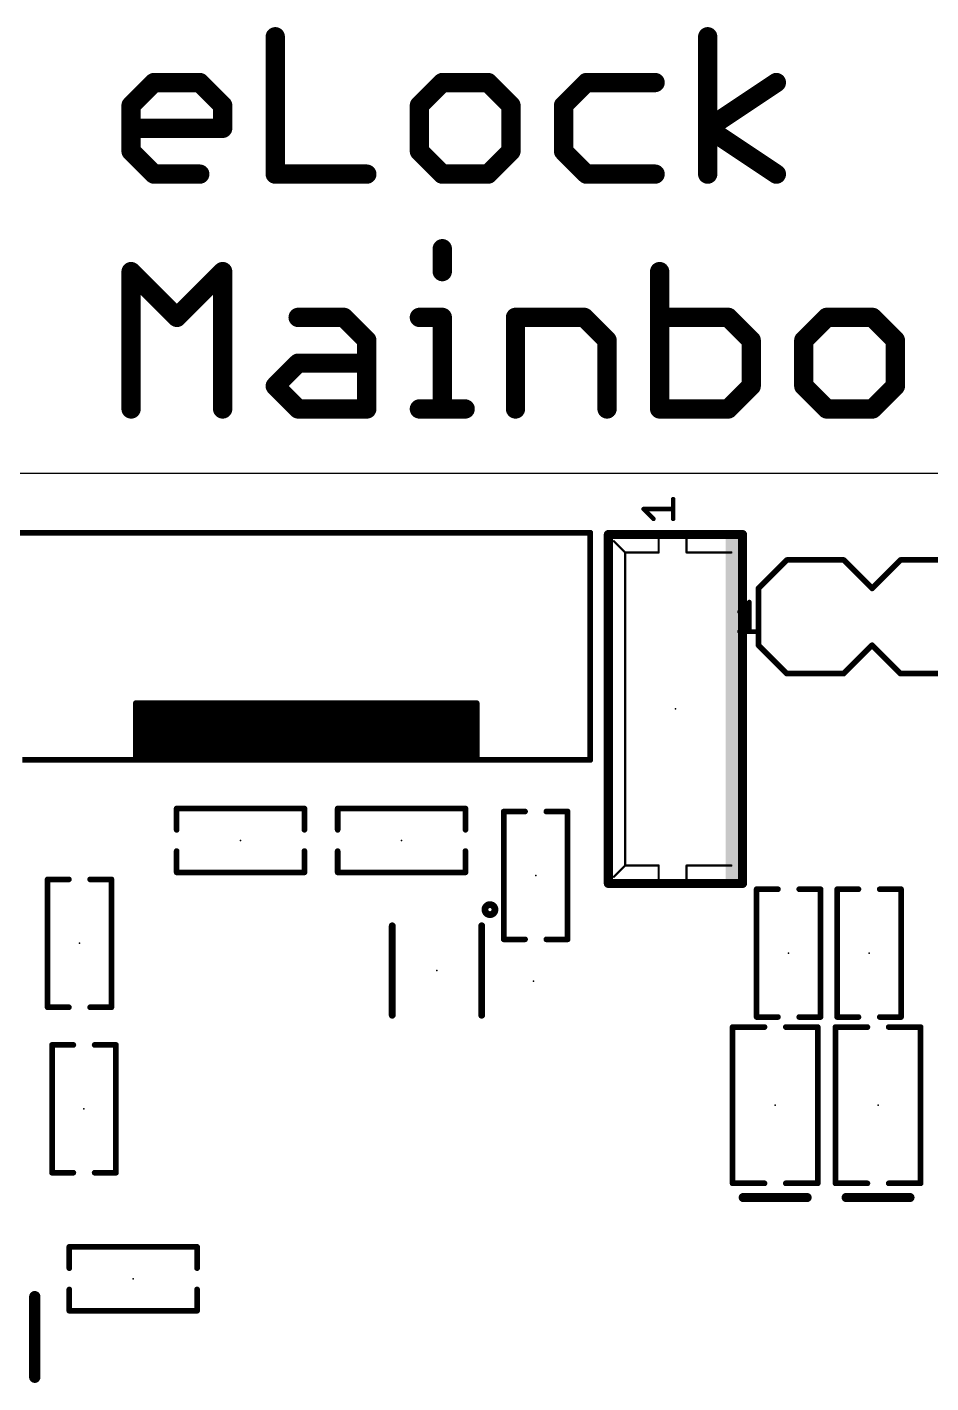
# Model space of a CAD drawing. Extents: x -49 to 146, y -19 to 112.
# Drawn here: x 102.23 to 122.43, y 81.57 to 111.88 of the extents above; entities that cross this region are included whole.
import ezdxf

# ---------------------------------------------------------------- set-up
doc = ezdxf.new("R2010")
doc.units = 0
for name, color, linetype in [('20', 7, 'CONTINUOUS'), ('21', 253, 'CONTINUOUS'), ('23', 7, 'CONTINUOUS')]:
    doc.layers.add(name, color=color, linetype=linetype)

# ---------------------------------------------------------------- blocks, each defined once
blk = doc.blocks.new('RECT')
blk.add_solid([(-0.5, -0.5), (0.5, -0.5), (-0.5, 0.5), (0.5, 0.5)])

msp = doc.modelspace()

# ---------------------------------------------------------------- linework, layer by layer
at = {"layer": '20'}
msp.add_line((146.05, 101.9), (0, 101.9), dxfattribs=at)
at = {"layer": '21'}
for points, const_width in [([(107.7759, 111.6673), (107.7759, 108.5965)], 0.4318), ([(117.4441, 108.5965), (117.4441, 111.6673)], 0.4318), ([(104.5531, 110.1319), (105.0649, 110.6437)], 0.4318), ([(105.0649, 110.6437), (106.0885, 110.6437)], 0.4318), ([(106.0885, 110.6437), (106.6003, 110.1319)], 0.4318), ([(111.5104, 110.6437), (110.9986, 110.1319)], 0.4318), ([(112.534, 110.6437), (111.5104, 110.6437)], 0.4318), ([(113.0458, 110.1319), (112.534, 110.6437)], 0.4318), ([(114.7332, 110.6437), (114.2214, 110.1319)], 0.4318), ([(116.2686, 110.6437), (114.7332, 110.6437)], 0.4318), ([(117.4441, 109.6201), (118.9795, 110.6437)], 0.4318), ([(104.5531, 109.1083), (104.5531, 110.1319)], 0.4318), ([(106.6003, 110.1319), (106.6003, 109.6201)], 0.4318), ([(110.9986, 110.1319), (110.9986, 109.1083)], 0.4318), ([(113.0458, 109.1083), (113.0458, 110.1319)], 0.4318), ([(114.2214, 110.1319), (114.2214, 109.1083)], 0.4318), ([(106.6003, 109.6201), (104.5531, 109.6201)], 0.4318), ([(118.9795, 108.5965), (117.4441, 109.6201)], 0.4318), ([(105.0649, 108.5965), (104.5531, 109.1083)], 0.4318), ([(110.9986, 109.1083), (111.5104, 108.5965)], 0.4318), ([(112.534, 108.5965), (113.0458, 109.1083)], 0.4318), ([(114.2214, 109.1083), (114.7332, 108.5965)], 0.4318), ([(106.0885, 108.5965), (105.0649, 108.5965)], 0.4318), ([(107.7759, 108.5965), (109.8231, 108.5965)], 0.4318), ([(111.5104, 108.5965), (112.534, 108.5965)], 0.4318), ([(114.7332, 108.5965), (116.2686, 108.5965)], 0.4318), ([(111.5104, 106.9291), (111.5104, 106.4173)], 0.4318), ([(104.5531, 103.3465), (104.5531, 106.4173)], 0.4318), ([(104.5531, 106.4173), (105.5767, 105.3937)], 0.4318), ([(105.5767, 105.3937), (106.6003, 106.4173)], 0.4318), ([(106.6003, 106.4173), (106.6003, 103.3465)], 0.4318), ([(116.3699, 106.4173), (116.3699, 103.3465)], 0.4318), ([(108.2877, 105.3937), (109.3113, 105.3937)], 0.4318), ([(109.3113, 105.3937), (109.8231, 104.8819)], 0.4318), ([(110.9986, 105.3937), (111.5104, 105.3937)], 0.4318), ([(111.5104, 105.3937), (111.5104, 103.3465)], 0.4318), ([(113.1471, 103.3465), (113.1471, 105.3937)], 0.4318), ([(113.1471, 105.3937), (114.6825, 105.3937)], 0.4318), ([(114.6825, 105.3937), (115.1943, 104.8819)], 0.4318), ([(117.9053, 105.3937), (116.3699, 105.3937)], 0.4318), ([(118.4171, 104.8819), (117.9053, 105.3937)], 0.4318), ([(120.1044, 105.3937), (119.5926, 104.8819)], 0.4318), ([(121.128, 105.3937), (120.1044, 105.3937)], 0.4318), ([(121.6398, 104.8819), (121.128, 105.3937)], 0.4318), ([(109.8231, 104.8819), (109.8231, 103.3465)], 0.4318), ([(115.1943, 104.8819), (115.1943, 103.3465)], 0.4318), ([(118.4171, 103.8583), (118.4171, 104.8819)], 0.4318), ([(119.5926, 104.8819), (119.5926, 103.8583)], 0.4318), ([(121.6398, 103.8583), (121.6398, 104.8819)], 0.4318), ([(107.7759, 103.8583), (108.2877, 104.3701)], 0.4318), ([(108.2877, 104.3701), (109.8231, 104.3701)], 0.4318), ([(108.2877, 103.3465), (107.7759, 103.8583)], 0.4318), ([(117.9053, 103.3465), (118.4171, 103.8583)], 0.4318), ([(119.5926, 103.8583), (120.1044, 103.3465)], 0.4318), ([(121.128, 103.3465), (121.6398, 103.8583)], 0.4318), ([(109.8231, 103.3465), (108.2877, 103.3465)], 0.4318), ([(110.9986, 103.3465), (112.0222, 103.3465)], 0.4318), ([(116.3699, 103.3465), (117.9053, 103.3465)], 0.4318), ([(120.1044, 103.3465), (121.128, 103.3465)], 0.4318), ([(116.672, 100.8896), (116.672, 101.3302)], 0.1016), ([(116.2314, 100.8896), (116.011, 101.1099)], 0.1016), ([(116.011, 101.1099), (116.672, 101.1099)], 0.1016), ([(114.82, 100.58), (94.5, 100.58)], 0.127), ([(114.82, 95.5), (114.82, 100.58)], 0.127), ([(118.2228, 100.5388), (115.2228, 100.5388)], 0.2032), ([(115.2228, 100.5388), (115.2228, 92.7388)], 0.2032), ([(118.2228, 92.7388), (118.2228, 100.5388)], 0.2032), ([(115.5978, 100.1388), (115.3478, 100.3888)], 0.0508), ([(116.3478, 100.1388), (116.3478, 100.5138)], 0.0508), ([(116.9728, 100.1388), (116.9728, 100.5138)], 0.0508), ([(115.5978, 93.1388), (115.5978, 100.1388)], 0.0508), ([(115.5978, 100.1388), (116.3478, 100.1388)], 0.0508), ([(116.9728, 100.1388), (117.9728, 100.1388)], 0.0508), ([(119.215, 99.97), (118.58, 99.335)], 0.127), ([(119.215, 99.97), (120.485, 99.97)], 0.127), ([(120.485, 99.97), (121.12, 99.335)], 0.127), ([(121.12, 99.335), (121.755, 99.97)], 0.127), ([(121.755, 99.97), (123.025, 99.97)], 0.127), ([(118.58, 99.335), (118.58, 98.065)], 0.127), ([(118.1546, 98.8104), (118.3749, 99.0308)], 0.1016), ([(118.3749, 99.0308), (118.3749, 98.3698)], 0.1016), ([(118.1546, 98.3698), (118.5952, 98.3698)], 0.1016), ([(118.58, 98.065), (119.215, 97.43)], 0.127), ([(121.12, 98.065), (120.485, 97.43)], 0.127), ([(121.755, 97.43), (121.12, 98.065)], 0.127), ([(120.485, 97.43), (119.215, 97.43)], 0.127), ([(123.025, 97.43), (121.755, 97.43)], 0.127), ([(104.66, 95.5), (104.66, 96.77)], 0.127), ([(104.66, 96.77), (112.28, 96.77)], 0.127), ([(104.66, 95.5), (104.66, 96.77)], 0.127), ([(104.66, 96.77), (112.28, 96.77)], 0.127), ([(104.66, 96.643), (112.28, 96.643)], 0.127), ([(112.28, 96.77), (112.28, 95.5)], 0.127), ([(112.28, 96.77), (112.28, 95.5)], 0.127), ([(104.66, 96.516), (112.28, 96.516)], 0.127), ([(104.66, 96.389), (112.28, 96.389)], 0.127), ([(104.66, 96.262), (112.28, 96.262)], 0.127), ([(104.66, 96.135), (112.28, 96.135)], 0.127), ([(104.66, 96.008), (112.28, 96.008)], 0.127), ([(104.66, 95.881), (112.28, 95.881)], 0.127), ([(104.66, 95.754), (112.28, 95.754)], 0.127), ([(102.12, 95.5), (104.66, 95.5)], 0.127), ([(104.66, 95.627), (112.28, 95.627)], 0.127), ([(112.28, 95.5), (104.66, 95.5)], 0.127), ([(104.66, 95.5), (112.28, 95.5)], 0.127), ([(104.66, 95.5), (112.28, 95.5)], 0.127), ([(112.28, 95.5), (114.82, 95.5)], 0.127), ([(105.5712, 93.9381), (105.5712, 94.4144)], 0.127), ([(105.5712, 94.4144), (108.4288, 94.4144)], 0.127), ([(108.4288, 94.4144), (108.4288, 93.9381)], 0.127), ([(112.0288, 94.4144), (109.1712, 94.4144)], 0.127), ([(109.1712, 94.4144), (109.1712, 93.9381)], 0.127), ([(112.0288, 93.9381), (112.0288, 94.4144)], 0.127), ([(113.3607, 94.3462), (112.8844, 94.3462)], 0.127), ([(112.8844, 94.3462), (112.8844, 91.4886)], 0.127), ([(113.8369, 94.3462), (114.3132, 94.3462)], 0.127), ([(114.3132, 94.3462), (114.3132, 91.4886)], 0.127), ([(105.5712, 93.4619), (105.5712, 92.9856)], 0.127), ([(108.4288, 92.9856), (108.4288, 93.4619)], 0.127), ([(109.1712, 92.9856), (109.1712, 93.4619)], 0.127), ([(112.0288, 93.4619), (112.0288, 92.9856)], 0.127), ([(115.5978, 93.1388), (115.3478, 92.8888)], 0.0508), ([(116.3478, 93.1388), (115.5978, 93.1388)], 0.0508), ([(116.3478, 92.7638), (116.3478, 93.1388)], 0.0508), ([(116.9728, 92.7638), (116.9728, 93.1388)], 0.0508), ([(116.9728, 93.1388), (117.9728, 93.1388)], 0.0508), ([(103.1619, 92.8288), (102.6856, 92.8288)], 0.127), ([(102.6856, 92.8288), (102.6856, 89.9712)], 0.127), ([(103.6381, 92.8288), (104.1144, 92.8288)], 0.127), ([(104.1144, 92.8288), (104.1144, 89.9712)], 0.127), ([(105.5712, 92.9856), (108.4288, 92.9856)], 0.127), ([(112.0288, 92.9856), (109.1712, 92.9856)], 0.127), ([(115.2228, 92.7388), (118.2228, 92.7388)], 0.2032), ([(118.5382, 89.752), (118.5382, 92.6096)], 0.127), ([(118.5382, 92.6096), (119.0145, 92.6096)], 0.127), ([(119.967, 92.6096), (119.4907, 92.6096)], 0.127), ([(119.967, 89.752), (119.967, 92.6096)], 0.127), ([(120.3382, 89.752), (120.3382, 92.6096)], 0.127), ([(120.3382, 92.6096), (120.8145, 92.6096)], 0.127), ([(121.767, 92.6096), (121.2907, 92.6096)], 0.127), ([(121.767, 89.752), (121.767, 92.6096)], 0.127), ([(110.3912, 91.7922), (110.3912, 89.7922)], 0.1524), ([(112.3912, 89.7922), (112.3912, 91.7922)], 0.1524), ([(112.8844, 91.4886), (113.3607, 91.4886)], 0.127), ([(114.3132, 91.4886), (113.8369, 91.4886)], 0.127), ([(102.6856, 89.9712), (103.1619, 89.9712)], 0.127), ([(104.1144, 89.9712), (103.6381, 89.9712)], 0.127), ([(119.0145, 89.752), (118.5382, 89.752)], 0.127), ([(119.4907, 89.752), (119.967, 89.752)], 0.127), ([(120.8145, 89.752), (120.3382, 89.752)], 0.127), ([(121.2907, 89.752), (121.767, 89.752)], 0.127), ([(118, 86.0345), (118.0001, 89.527)], 0.127), ([(118.0001, 89.527), (118.7145, 89.527)], 0.127), ([(119.1907, 89.5271), (119.9051, 89.5271)], 0.127), ([(119.9051, 89.5271), (119.9051, 86.0345)], 0.127), ([(120.3, 86.0345), (120.3001, 89.527)], 0.127), ([(120.3001, 89.527), (121.0145, 89.527)], 0.127), ([(121.4907, 89.5271), (122.2051, 89.5271)], 0.127), ([(122.2051, 89.5271), (122.2051, 86.0345)], 0.127), ([(102.7856, 86.2712), (102.7856, 89.1288)], 0.127), ([(102.7856, 89.1288), (103.2619, 89.1288)], 0.127), ([(104.2144, 89.1288), (103.7381, 89.1288)], 0.127), ([(104.2144, 86.2712), (104.2144, 89.1288)], 0.127), ([(103.2619, 86.2712), (102.7856, 86.2712)], 0.127), ([(103.7381, 86.2712), (104.2144, 86.2712)], 0.127), ([(118.7145, 86.0345), (118, 86.0345)], 0.127), ([(119.9051, 86.0345), (119.1907, 86.0345)], 0.127), ([(121.0145, 86.0345), (120.3, 86.0345)], 0.127), ([(122.2051, 86.0345), (121.4907, 86.0345)], 0.127), ([(118.2382, 85.717), (119.667, 85.717)], 0.2032), ([(120.5382, 85.717), (121.967, 85.717)], 0.2032), ([(103.1712, 84.1381), (103.1712, 84.6144)], 0.127), ([(103.1712, 84.6144), (106.0288, 84.6144)], 0.127), ([(106.0288, 84.6144), (106.0288, 84.1381)], 0.127), ([(103.1712, 83.6619), (103.1712, 83.1856)], 0.127), ([(106.0288, 83.1856), (106.0288, 83.6619)], 0.127), ([(102.4, 81.7), (102.4, 83.5)], 0.254), ([(103.1712, 83.1856), (106.0288, 83.1856)], 0.127)]:
    msp.add_lwpolyline(points, dxfattribs=dict(at, const_width=const_width))
for points, const_width in [([(107.8838, 111.6673, 1), (107.6679, 111.6673)], 0.2159), ([(117.5521, 111.6673, 1), (117.3362, 111.6673)], 0.2159), ([(105.0649, 110.7517, 1), (105.0649, 110.5358)], 0.2159), ([(105.1412, 110.5674, 1), (104.9886, 110.72)], 0.2159), ([(106.1648, 110.72, 1), (106.0122, 110.5674)], 0.2159), ([(106.0885, 110.5358, 1), (106.0885, 110.7517)], 0.2159), ([(111.5104, 110.7517, 1), (111.5104, 110.5358)], 0.2159), ([(111.5867, 110.5674, 1), (111.4341, 110.72)], 0.2159), ([(112.6103, 110.72, 1), (112.4577, 110.5674)], 0.2159), ([(112.534, 110.5358, 1), (112.534, 110.7517)], 0.2159), ([(114.7332, 110.7517, 1), (114.7332, 110.5358)], 0.2159), ([(114.8095, 110.5674, 1), (114.6568, 110.72)], 0.2159), ([(116.2686, 110.5358, 1), (116.2686, 110.7517)], 0.2159), ([(119.0394, 110.5539, 1), (118.9196, 110.7335)], 0.2159), ([(104.6611, 110.1319, 1), (104.4451, 110.1319)], 0.2159), ([(106.7083, 110.1319, 1), (106.4924, 110.1319)], 0.2159), ([(111.1066, 110.1319, 1), (110.8907, 110.1319)], 0.2159), ([(113.1538, 110.1319, 1), (112.9379, 110.1319)], 0.2159), ([(114.3293, 110.1319, 1), (114.1134, 110.1319)], 0.2159), ([(104.4768, 110.2082, 1), (104.6294, 110.0556)], 0.2159), ([(106.524, 110.0556, 1), (106.6766, 110.2082)], 0.2159), ([(110.9223, 110.2082, 1), (111.0749, 110.0556)], 0.2159), ([(112.9695, 110.0556, 1), (113.1222, 110.2082)], 0.2159), ([(114.145, 110.2082, 1), (114.2977, 110.0556)], 0.2159), ([(104.5531, 109.7281, 1), (104.5531, 109.5122)], 0.2159), ([(106.4924, 109.6201, 1), (106.7083, 109.6201)], 0.2159), ([(106.6003, 109.5122, 1), (106.6003, 109.7281)], 0.2159), ([(117.504, 109.7099, 1), (117.3842, 109.5303)], 0.2159), ([(117.3842, 109.7099, 1), (117.504, 109.5303)], 0.2159), ([(104.4451, 109.1083, 1), (104.6611, 109.1083)], 0.2159), ([(104.6294, 109.1846, 1), (104.4768, 109.032)], 0.2159), ([(111.0749, 109.1846, 1), (110.9223, 109.032)], 0.2159), ([(110.8907, 109.1083, 1), (111.1066, 109.1083)], 0.2159), ([(112.9379, 109.1083, 1), (113.1538, 109.1083)], 0.2159), ([(113.1222, 109.032, 1), (112.9695, 109.1846)], 0.2159), ([(114.1134, 109.1083, 1), (114.3293, 109.1083)], 0.2159), ([(114.2977, 109.1846, 1), (114.145, 109.032)], 0.2159), ([(105.0649, 108.7045, 1), (105.0649, 108.4886)], 0.2159), ([(104.9886, 108.5202, 1), (105.1412, 108.6728)], 0.2159), ([(106.0885, 108.4886, 1), (106.0885, 108.7045)], 0.2159), ([(107.7759, 108.7045, 1), (107.7759, 108.4886)], 0.2159), ([(107.6679, 108.5965, 1), (107.8838, 108.5965)], 0.2159), ([(109.8231, 108.4886, 1), (109.8231, 108.7045)], 0.2159), ([(111.5104, 108.7045, 1), (111.5104, 108.4886)], 0.2159), ([(111.4341, 108.5202, 1), (111.5867, 108.6728)], 0.2159), ([(112.4577, 108.6728, 1), (112.6103, 108.5202)], 0.2159), ([(112.534, 108.4886, 1), (112.534, 108.7045)], 0.2159), ([(114.7332, 108.7045, 1), (114.7332, 108.4886)], 0.2159), ([(114.6568, 108.5202, 1), (114.8095, 108.6728)], 0.2159), ([(116.2686, 108.4886, 1), (116.2686, 108.7045)], 0.2159), ([(117.3362, 108.5965, 1), (117.5521, 108.5965)], 0.2159), ([(118.9196, 108.5067, 1), (119.0394, 108.6863)], 0.2159), ([(111.6184, 106.9291, 1), (111.4025, 106.9291)], 0.2159), ([(104.6611, 106.4173, 1), (104.4451, 106.4173)], 0.2159), ([(104.6294, 106.4937, 1), (104.4768, 106.341)], 0.2159), ([(106.7083, 106.4173, 1), (106.4924, 106.4173)], 0.2159), ([(106.6766, 106.341, 1), (106.524, 106.4937)], 0.2159), ([(111.4025, 106.4173, 1), (111.6184, 106.4173)], 0.2159), ([(116.4778, 106.4173, 1), (116.2619, 106.4173)], 0.2159), ([(105.5004, 105.47, 1), (105.653, 105.3174)], 0.2159), ([(105.5004, 105.3174, 1), (105.653, 105.47)], 0.2159), ([(108.2877, 105.5017, 1), (108.2877, 105.2858)], 0.2159), ([(109.3876, 105.47, 1), (109.2349, 105.3174)], 0.2159), ([(109.3113, 105.2858, 1), (109.3113, 105.5017)], 0.2159), ([(110.9986, 105.5017, 1), (110.9986, 105.2858)], 0.2159), ([(111.6184, 105.3937, 1), (111.4025, 105.3937)], 0.2159), ([(111.5104, 105.2858, 1), (111.5104, 105.5017)], 0.2159), ([(113.1471, 105.5017, 1), (113.1471, 105.2858)], 0.2159), ([(113.2551, 105.3937, 1), (113.0392, 105.3937)], 0.2159), ([(114.7588, 105.47, 1), (114.6062, 105.3174)], 0.2159), ([(114.6825, 105.2858, 1), (114.6825, 105.5017)], 0.2159), ([(116.3699, 105.5017, 1), (116.3699, 105.2858)], 0.2159), ([(117.9816, 105.47, 1), (117.8289, 105.3174)], 0.2159), ([(117.9053, 105.2858, 1), (117.9053, 105.5017)], 0.2159), ([(120.1044, 105.5017, 1), (120.1044, 105.2858)], 0.2159), ([(120.1807, 105.3174, 1), (120.0281, 105.47)], 0.2159), ([(121.2044, 105.47, 1), (121.0517, 105.3174)], 0.2159), ([(121.128, 105.2858, 1), (121.128, 105.5017)], 0.2159), ([(109.931, 104.8819, 1), (109.7151, 104.8819)], 0.2159), ([(109.7467, 104.8056, 1), (109.8994, 104.9582)], 0.2159), ([(115.3023, 104.8819, 1), (115.0864, 104.8819)], 0.2159), ([(115.118, 104.8056, 1), (115.2707, 104.9582)], 0.2159), ([(118.525, 104.8819, 1), (118.3091, 104.8819)], 0.2159), ([(118.3407, 104.8056, 1), (118.4934, 104.9582)], 0.2159), ([(119.5163, 104.9582, 1), (119.6689, 104.8056)], 0.2159), ([(119.7006, 104.8819, 1), (119.4847, 104.8819)], 0.2159), ([(121.7478, 104.8819, 1), (121.5319, 104.8819)], 0.2159), ([(121.5635, 104.8056, 1), (121.7162, 104.9582)], 0.2159), ([(108.2877, 104.4781, 1), (108.2877, 104.2622)], 0.2159), ([(108.364, 104.2938, 1), (108.2113, 104.4464)], 0.2159), ([(109.8231, 104.2622, 1), (109.8231, 104.4781)], 0.2159), ([(107.8522, 103.9346, 1), (107.6995, 103.782)], 0.2159), ([(107.6995, 103.9346, 1), (107.8522, 103.782)], 0.2159), ([(118.3091, 103.8583, 1), (118.525, 103.8583)], 0.2159), ([(118.4934, 103.782, 1), (118.3407, 103.9346)], 0.2159), ([(119.6689, 103.9346, 1), (119.5163, 103.782)], 0.2159), ([(119.4847, 103.8583, 1), (119.7006, 103.8583)], 0.2159), ([(121.5319, 103.8583, 1), (121.7478, 103.8583)], 0.2159), ([(121.7162, 103.782, 1), (121.5635, 103.9346)], 0.2159), ([(104.4451, 103.3465, 1), (104.6611, 103.3465)], 0.2159), ([(106.4924, 103.3465, 1), (106.7083, 103.3465)], 0.2159), ([(108.2877, 103.4545, 1), (108.2877, 103.2386)], 0.2159), ([(108.2113, 103.2702, 1), (108.364, 103.4228)], 0.2159), ([(109.7151, 103.3465, 1), (109.931, 103.3465)], 0.2159), ([(109.8231, 103.2386, 1), (109.8231, 103.4545)], 0.2159), ([(110.9986, 103.4545, 1), (110.9986, 103.2386)], 0.2159), ([(111.4025, 103.3465, 1), (111.6184, 103.3465)], 0.2159), ([(112.0222, 103.2386, 1), (112.0222, 103.4545)], 0.2159), ([(113.0392, 103.3465, 1), (113.2551, 103.3465)], 0.2159), ([(115.0864, 103.3465, 1), (115.3023, 103.3465)], 0.2159), ([(116.2619, 103.3465, 1), (116.4778, 103.3465)], 0.2159), ([(116.3699, 103.4545, 1), (116.3699, 103.2386)], 0.2159), ([(117.8289, 103.4228, 1), (117.9816, 103.2702)], 0.2159), ([(117.9053, 103.2386, 1), (117.9053, 103.4545)], 0.2159), ([(120.1044, 103.4545, 1), (120.1044, 103.2386)], 0.2159), ([(120.0281, 103.2702, 1), (120.1807, 103.4228)], 0.2159), ([(121.0517, 103.4228, 1), (121.2044, 103.2702)], 0.2159), ([(121.128, 103.2386, 1), (121.128, 103.4545)], 0.2159), ([(116.6974, 101.3302, 1), (116.6466, 101.3302)], 0.0508), ([(116.011, 101.1353, 1), (116.011, 101.0845)], 0.0508), ([(116.029, 101.1279, 1), (115.9931, 101.092)], 0.0508), ([(116.2134, 100.8716, 1), (116.2493, 100.9076)], 0.0508), ([(116.672, 101.0845, 1), (116.672, 101.1353)], 0.0508), ([(114.8518, 100.58, 1), (114.7883, 100.58)], 0.0635), ([(114.82, 100.5482, 1), (114.82, 100.6118)], 0.0635), ([(115.2228, 100.5896, 1), (115.2228, 100.488)], 0.1016), ([(115.2736, 100.5388, 1), (115.172, 100.5388)], 0.1016), ([(116.6466, 100.8896, 1), (116.6974, 100.8896)], 0.0508), ([(118.2736, 100.5388, 1), (118.172, 100.5388)], 0.1016), ([(118.2228, 100.488, 1), (118.2228, 100.5896)], 0.1016), ([(115.3568, 100.3978, 1), (115.3388, 100.3798)], 0.0254), ([(116.3605, 100.5138, 1), (116.3351, 100.5138)], 0.0254), ([(116.9855, 100.5138, 1), (116.9601, 100.5138)], 0.0254), ([(115.6105, 100.1388, 1), (115.5851, 100.1388)], 0.0254), ([(115.5978, 100.1515, 1), (115.5978, 100.1261)], 0.0254), ([(115.5888, 100.1298, 1), (115.6068, 100.1478)], 0.0254), ([(116.3351, 100.1388, 1), (116.3605, 100.1388)], 0.0254), ([(116.3478, 100.1261, 1), (116.3478, 100.1515)], 0.0254), ([(116.9728, 100.1515, 1), (116.9728, 100.1261)], 0.0254), ([(116.9601, 100.1388, 1), (116.9855, 100.1388)], 0.0254), ([(117.9728, 100.1261, 1), (117.9728, 100.1515)], 0.0254), ([(119.215, 100.0018, 1), (119.215, 99.9382)], 0.0635), ([(119.2375, 99.9475, 1), (119.1925, 99.9925)], 0.0635), ([(120.5075, 99.9925, 1), (120.4625, 99.9475)], 0.0635), ([(120.485, 99.9382, 1), (120.485, 100.0018)], 0.0635), ([(121.755, 100.0018, 1), (121.755, 99.9382)], 0.0635), ([(121.7775, 99.9475, 1), (121.7325, 99.9925)], 0.0635), ([(118.5575, 99.3575, 1), (118.6025, 99.3125)], 0.0635), ([(118.6118, 99.335, 1), (118.5483, 99.335)], 0.0635), ([(121.0975, 99.3575, 1), (121.1425, 99.3125)], 0.0635), ([(121.0975, 99.3125, 1), (121.1425, 99.3575)], 0.0635), ([(118.1366, 98.8284, 1), (118.1726, 98.7925)], 0.0508), ([(118.4003, 99.0308, 1), (118.3495, 99.0308)], 0.0508), ([(118.3929, 99.0128, 1), (118.357, 99.0487)], 0.0508), ([(118.1546, 98.3952, 1), (118.1546, 98.3444)], 0.0508), ([(118.3495, 98.3698, 1), (118.4003, 98.3698)], 0.0508), ([(118.5952, 98.3444, 1), (118.5952, 98.3952)], 0.0508), ([(118.6025, 98.0875, 1), (118.5575, 98.0425)], 0.0635), ([(118.5483, 98.065, 1), (118.6118, 98.065)], 0.0635), ([(121.1425, 98.0875, 1), (121.0975, 98.0425)], 0.0635), ([(121.1425, 98.0425, 1), (121.0975, 98.0875)], 0.0635), ([(119.215, 97.4618, 1), (119.215, 97.3983)], 0.0635), ([(119.1925, 97.4075, 1), (119.2375, 97.4525)], 0.0635), ([(120.4625, 97.4525, 1), (120.5075, 97.4075)], 0.0635), ([(120.485, 97.3983, 1), (120.485, 97.4618)], 0.0635), ([(121.755, 97.4618, 1), (121.755, 97.3983)], 0.0635), ([(121.7325, 97.4075, 1), (121.7775, 97.4525)], 0.0635), ([(104.66, 96.6748, 1), (104.66, 96.6112)], 0.0635), ([(104.66, 96.8018, 1), (104.66, 96.7383)], 0.0635), ([(104.66, 96.8018, 1), (104.66, 96.7383)], 0.0635), ([(104.6918, 96.77, 1), (104.6283, 96.77)], 0.0635), ([(104.6918, 96.77, 1), (104.6283, 96.77)], 0.0635), ([(112.3118, 96.77, 1), (112.2482, 96.77)], 0.0635), ([(112.3118, 96.77, 1), (112.2482, 96.77)], 0.0635), ([(112.28, 96.7383, 1), (112.28, 96.8018)], 0.0635), ([(112.28, 96.7383, 1), (112.28, 96.8018)], 0.0635), ([(112.28, 96.6112, 1), (112.28, 96.6748)], 0.0635), ([(104.66, 96.5478, 1), (104.66, 96.4843)], 0.0635), ([(104.66, 96.4208, 1), (104.66, 96.3573)], 0.0635), ([(112.28, 96.4843, 1), (112.28, 96.5478)], 0.0635), ([(112.28, 96.3573, 1), (112.28, 96.4208)], 0.0635), ([(104.66, 96.2938, 1), (104.66, 96.2302)], 0.0635), ([(104.66, 96.1668, 1), (104.66, 96.1033)], 0.0635), ([(112.28, 96.2302, 1), (112.28, 96.2938)], 0.0635), ([(112.28, 96.1033, 1), (112.28, 96.1668)], 0.0635), ([(104.66, 95.9128, 1), (104.66, 95.8492)], 0.0635), ([(104.66, 96.0398, 1), (104.66, 95.9763)], 0.0635), ([(104.66, 95.7858, 1), (104.66, 95.7223)], 0.0635), ([(112.28, 95.9763, 1), (112.28, 96.0398)], 0.0635), ([(112.28, 95.8492, 1), (112.28, 95.9128)], 0.0635), ([(112.28, 95.7223, 1), (112.28, 95.7858)], 0.0635), ([(104.66, 95.5318, 1), (104.66, 95.4682)], 0.0635), ([(104.66, 95.5318, 1), (104.66, 95.4682)], 0.0635), ([(104.66, 95.5318, 1), (104.66, 95.4682)], 0.0635), ([(104.66, 95.6588, 1), (104.66, 95.5953)], 0.0635), ([(104.6283, 95.5, 1), (104.6918, 95.5)], 0.0635), ([(104.6283, 95.5, 1), (104.6918, 95.5)], 0.0635), ([(104.66, 95.4682, 1), (104.66, 95.5318)], 0.0635), ([(112.28, 95.5318, 1), (112.28, 95.4682)], 0.0635), ([(112.2482, 95.5, 1), (112.3118, 95.5)], 0.0635), ([(112.2482, 95.5, 1), (112.3118, 95.5)], 0.0635), ([(112.28, 95.5953, 1), (112.28, 95.6588)], 0.0635), ([(112.28, 95.4682, 1), (112.28, 95.5318)], 0.0635), ([(112.28, 95.4682, 1), (112.28, 95.5318)], 0.0635), ([(112.28, 95.4682, 1), (112.28, 95.5318)], 0.0635), ([(114.7883, 95.5, 1), (114.8518, 95.5)], 0.0635), ([(114.82, 95.4682, 1), (114.82, 95.5318)], 0.0635), ([(105.5712, 94.4462, 1), (105.5712, 94.3826)], 0.0635), ([(105.603, 94.4144, 1), (105.5395, 94.4144)], 0.0635), ([(108.4606, 94.4144, 1), (108.3971, 94.4144)], 0.0635), ([(108.4288, 94.3826, 1), (108.4288, 94.4462)], 0.0635), ([(109.1712, 94.4462, 1), (109.1712, 94.3826)], 0.0635), ([(109.203, 94.4144, 1), (109.1394, 94.4144)], 0.0635), ([(112.0606, 94.4144, 1), (111.9971, 94.4144)], 0.0635), ([(112.0288, 94.3826, 1), (112.0288, 94.4462)], 0.0635), ([(112.9162, 94.3462, 1), (112.8526, 94.3462)], 0.0635), ([(112.8844, 94.378, 1), (112.8844, 94.3145)], 0.0635), ([(113.3607, 94.3145, 1), (113.3607, 94.378)], 0.0635), ([(113.8369, 94.378, 1), (113.8369, 94.3145)], 0.0635), ([(114.345, 94.3462, 1), (114.2815, 94.3462)], 0.0635), ([(114.3132, 94.3145, 1), (114.3132, 94.378)], 0.0635), ([(105.5395, 93.9381, 1), (105.603, 93.9381)], 0.0635), ([(108.3971, 93.9381, 1), (108.4606, 93.9381)], 0.0635), ([(109.1394, 93.9381, 1), (109.203, 93.9381)], 0.0635), ([(111.9971, 93.9381, 1), (112.0606, 93.9381)], 0.0635), ([(105.603, 93.4619, 1), (105.5395, 93.4619)], 0.0635), ([(108.4606, 93.4619, 1), (108.3971, 93.4619)], 0.0635), ([(109.203, 93.4619, 1), (109.1394, 93.4619)], 0.0635), ([(112.0606, 93.4619, 1), (111.9971, 93.4619)], 0.0635), ([(115.5978, 93.1515, 1), (115.5978, 93.1261)], 0.0254), ([(115.5851, 93.1388, 1), (115.6105, 93.1388)], 0.0254), ([(115.6068, 93.1298, 1), (115.5888, 93.1478)], 0.0254), ([(116.3605, 93.1388, 1), (116.3351, 93.1388)], 0.0254), ([(116.3478, 93.1261, 1), (116.3478, 93.1515)], 0.0254), ([(116.9855, 93.1388, 1), (116.9601, 93.1388)], 0.0254), ([(116.9728, 93.1515, 1), (116.9728, 93.1261)], 0.0254), ([(117.9728, 93.1261, 1), (117.9728, 93.1515)], 0.0254), ([(102.6856, 92.8606, 1), (102.6856, 92.797)], 0.0635), ([(102.7174, 92.8288, 1), (102.6539, 92.8288)], 0.0635), ([(103.1619, 92.797, 1), (103.1619, 92.8606)], 0.0635), ([(103.6381, 92.8606, 1), (103.6381, 92.797)], 0.0635), ([(104.1462, 92.8288, 1), (104.0827, 92.8288)], 0.0635), ([(104.1144, 92.797, 1), (104.1144, 92.8606)], 0.0635), ([(105.5712, 93.0174, 1), (105.5712, 92.9539)], 0.0635), ([(105.5395, 92.9856, 1), (105.603, 92.9856)], 0.0635), ([(108.3971, 92.9856, 1), (108.4606, 92.9856)], 0.0635), ([(108.4288, 92.9539, 1), (108.4288, 93.0174)], 0.0635), ([(109.1394, 92.9856, 1), (109.203, 92.9856)], 0.0635), ([(109.1712, 93.0174, 1), (109.1712, 92.9539)], 0.0635), ([(111.9971, 92.9856, 1), (112.0606, 92.9856)], 0.0635), ([(112.0288, 92.9539, 1), (112.0288, 93.0174)], 0.0635), ([(115.2228, 92.7896, 1), (115.2228, 92.688)], 0.1016), ([(115.172, 92.7388, 1), (115.2736, 92.7388)], 0.1016), ([(115.3388, 92.8978, 1), (115.3568, 92.8798)], 0.0254), ([(116.3351, 92.7638, 1), (116.3605, 92.7638)], 0.0254), ([(116.9601, 92.7638, 1), (116.9855, 92.7638)], 0.0254), ([(118.172, 92.7388, 1), (118.2736, 92.7388)], 0.1016), ([(118.2228, 92.688, 1), (118.2228, 92.7896)], 0.1016), ([(118.5382, 92.6414, 1), (118.5382, 92.5778)], 0.0635), ([(118.57, 92.6096, 1), (118.5065, 92.6096)], 0.0635), ([(119.0145, 92.5778, 1), (119.0145, 92.6414)], 0.0635), ([(119.4907, 92.6414, 1), (119.4907, 92.5778)], 0.0635), ([(119.9988, 92.6096, 1), (119.9352, 92.6096)], 0.0635), ([(119.967, 92.5778, 1), (119.967, 92.6414)], 0.0635), ([(120.37, 92.6096, 1), (120.3064, 92.6096)], 0.0635), ([(120.3382, 92.6414, 1), (120.3382, 92.5778)], 0.0635), ([(120.8145, 92.5778, 1), (120.8145, 92.6414)], 0.0635), ([(121.2907, 92.6414, 1), (121.2907, 92.5778)], 0.0635), ([(121.7988, 92.6096, 1), (121.7353, 92.6096)], 0.0635), ([(121.767, 92.5778, 1), (121.767, 92.6414)], 0.0635), ([(112.5762, 92.0417, 1), (112.5762, 92.2653, 1), (112.5762, 92.0417)], 0.1524), ([(110.4293, 91.7922, 1), (110.3531, 91.7922)], 0.0762), ([(112.4293, 91.7922, 1), (112.3531, 91.7922)], 0.0762), ([(112.8844, 91.5204, 1), (112.8844, 91.4569)], 0.0635), ([(113.3607, 91.4569, 1), (113.3607, 91.5204)], 0.0635), ([(113.8369, 91.5204, 1), (113.8369, 91.4569)], 0.0635), ([(114.3132, 91.4569, 1), (114.3132, 91.5204)], 0.0635), ([(112.8526, 91.4886, 1), (112.9162, 91.4886)], 0.0635), ([(114.2815, 91.4886, 1), (114.345, 91.4886)], 0.0635), ([(102.6856, 90.003, 1), (102.6856, 89.9395)], 0.0635), ([(103.1619, 89.9395, 1), (103.1619, 90.003)], 0.0635), ([(103.6381, 90.003, 1), (103.6381, 89.9395)], 0.0635), ([(104.1144, 89.9395, 1), (104.1144, 90.003)], 0.0635), ([(102.6539, 89.9712, 1), (102.7174, 89.9712)], 0.0635), ([(104.0827, 89.9712, 1), (104.1462, 89.9712)], 0.0635), ([(110.3531, 89.7922, 1), (110.4293, 89.7922)], 0.0762), ([(112.3531, 89.7922, 1), (112.4293, 89.7922)], 0.0762), ([(118.5382, 89.7838, 1), (118.5382, 89.7203)], 0.0635), ([(118.5065, 89.752, 1), (118.57, 89.752)], 0.0635), ([(119.0145, 89.7203, 1), (119.0145, 89.7838)], 0.0635), ([(119.4907, 89.7838, 1), (119.4907, 89.7203)], 0.0635), ([(119.9352, 89.752, 1), (119.9988, 89.752)], 0.0635), ([(119.967, 89.7203, 1), (119.967, 89.7838)], 0.0635), ([(120.3064, 89.752, 1), (120.37, 89.752)], 0.0635), ([(120.3382, 89.7838, 1), (120.3382, 89.7203)], 0.0635), ([(120.8145, 89.7203, 1), (120.8145, 89.7838)], 0.0635), ([(121.2907, 89.7838, 1), (121.2907, 89.7203)], 0.0635), ([(121.7353, 89.752, 1), (121.7988, 89.752)], 0.0635), ([(121.767, 89.7203, 1), (121.767, 89.7838)], 0.0635), ([(118.0001, 89.5588, 1), (118.0001, 89.4952)], 0.0635), ([(118.0318, 89.527, 1), (117.9684, 89.527)], 0.0635), ([(118.7145, 89.4952, 1), (118.7145, 89.5588)], 0.0635), ([(119.1907, 89.5589, 1), (119.1907, 89.4954)], 0.0635), ([(119.9369, 89.5271, 1), (119.8734, 89.5271)], 0.0635), ([(119.9051, 89.4954, 1), (119.9051, 89.5589)], 0.0635), ([(120.3001, 89.5588, 1), (120.3001, 89.4952)], 0.0635), ([(120.3318, 89.527, 1), (120.2684, 89.527)], 0.0635), ([(121.0145, 89.4952, 1), (121.0145, 89.5588)], 0.0635), ([(121.4907, 89.5589, 1), (121.4907, 89.4954)], 0.0635), ([(122.2369, 89.5271, 1), (122.1733, 89.5271)], 0.0635), ([(122.2051, 89.4954, 1), (122.2051, 89.5589)], 0.0635), ([(102.8174, 89.1288, 1), (102.7538, 89.1288)], 0.0635), ([(102.7856, 89.1606, 1), (102.7856, 89.097)], 0.0635), ([(103.2619, 89.097, 1), (103.2619, 89.1606)], 0.0635), ([(103.7381, 89.1606, 1), (103.7381, 89.097)], 0.0635), ([(104.2462, 89.1288, 1), (104.1827, 89.1288)], 0.0635), ([(104.2144, 89.097, 1), (104.2144, 89.1606)], 0.0635), ([(102.7538, 86.2712, 1), (102.8174, 86.2712)], 0.0635), ([(102.7856, 86.303, 1), (102.7856, 86.2395)], 0.0635), ([(103.2619, 86.2395, 1), (103.2619, 86.303)], 0.0635), ([(103.7381, 86.303, 1), (103.7381, 86.2395)], 0.0635), ([(104.1827, 86.2712, 1), (104.2462, 86.2712)], 0.0635), ([(104.2144, 86.2395, 1), (104.2144, 86.303)], 0.0635), ([(118, 86.0663, 1), (118, 86.0028)], 0.0635), ([(118.7145, 86.0028, 1), (118.7145, 86.0663)], 0.0635), ([(119.1907, 86.0663, 1), (119.1907, 86.0028)], 0.0635), ([(119.9051, 86.0028, 1), (119.9051, 86.0663)], 0.0635), ([(120.3, 86.0663, 1), (120.3, 86.0028)], 0.0635), ([(121.0145, 86.0028, 1), (121.0145, 86.0663)], 0.0635), ([(121.4907, 86.0663, 1), (121.4907, 86.0028)], 0.0635), ([(122.2051, 86.0028, 1), (122.2051, 86.0663)], 0.0635), ([(117.9683, 86.0345, 1), (118.0317, 86.0345)], 0.0635), ([(118.2382, 85.7678, 1), (118.2382, 85.6662)], 0.1016), ([(119.667, 85.6662, 1), (119.667, 85.7678)], 0.1016), ([(119.8734, 86.0345, 1), (119.9369, 86.0345)], 0.0635), ([(120.2683, 86.0345, 1), (120.3317, 86.0345)], 0.0635), ([(120.5382, 85.7678, 1), (120.5382, 85.6662)], 0.1016), ([(121.967, 85.6662, 1), (121.967, 85.7678)], 0.1016), ([(122.1733, 86.0345, 1), (122.2369, 86.0345)], 0.0635), ([(103.203, 84.6144, 1), (103.1394, 84.6144)], 0.0635), ([(103.1712, 84.6462, 1), (103.1712, 84.5827)], 0.0635), ([(106.0606, 84.6144, 1), (105.9971, 84.6144)], 0.0635), ([(106.0288, 84.5827, 1), (106.0288, 84.6462)], 0.0635), ([(103.1394, 84.1381, 1), (103.203, 84.1381)], 0.0635), ([(105.9971, 84.1381, 1), (106.0606, 84.1381)], 0.0635), ([(103.203, 83.6619, 1), (103.1394, 83.6619)], 0.0635), ([(106.0606, 83.6619, 1), (105.9971, 83.6619)], 0.0635), ([(102.4635, 83.5, 1), (102.3365, 83.5)], 0.127), ([(103.1394, 83.1856, 1), (103.203, 83.1856)], 0.0635), ([(103.1712, 83.2174, 1), (103.1712, 83.1539)], 0.0635), ([(105.9971, 83.1856, 1), (106.0606, 83.1856)], 0.0635), ([(106.0288, 83.1539, 1), (106.0288, 83.2174)], 0.0635), ([(102.3365, 81.7, 1), (102.4635, 81.7)], 0.127)]:
    msp.add_lwpolyline(points, format="xyb", dxfattribs=dict(at, const_width=const_width))
at = {"layer": '23'}
for p in [(116.7228, 96.6388), (107, 93.7), (110.6, 93.7), (113.5988, 92.9174), (103.4, 91.4), (119.2526, 91.1808), (121.0526, 91.1808), (111.3912, 90.7922), (113.5466, 90.5572), (103.5, 87.7), (118.9526, 87.7808), (121.2526, 87.7808), (104.6, 83.9)]:
    msp.add_point(p, dxfattribs=at)

# ---------------------------------------------------------------- block references
at = {"layer": '21', "xscale": 7.75, "yscale": 0.375, "rotation": 90}
msp.add_blockref('RECT', (118.0353, 96.6388), dxfattribs=at)

doc.saveas('drawing.dxf')
